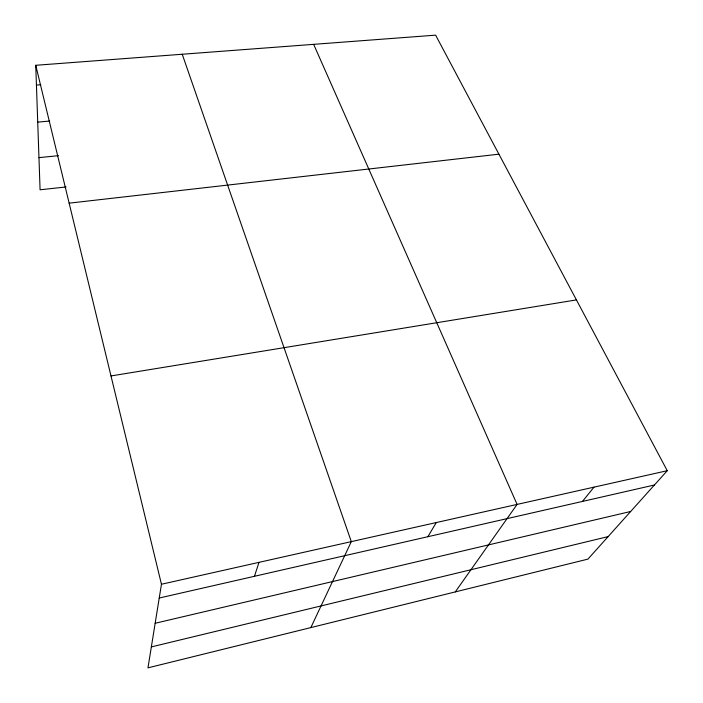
<?xml version="1.0" encoding="UTF-8"?>
<svg xmlns="http://www.w3.org/2000/svg" width="703" height="703" viewBox="0 0 703 703"><rect width="100%" height="100%" fill="white"/><g stroke="black" fill="none" stroke-linecap="round" stroke-linejoin="round"><path stroke-width="1.05" d="M35.748 65.291L161.453 584.255L147.973 667.85L587.928 559.122L667.252 470.702L435.614 35.15L35.748 65.291L40.08 189.792L66.091 186.954M254.451 576.293L258.994 562.356M310.849 627.594L351.307 541.626L182.235 54.245M427.872 536.705L436.299 522.549M455.289 591.9L517.092 504.411L313.652 44.342M582.471 501.424L593.982 487.153M151.347 646.909L608.121 536.609M155.161 623.271L630.661 511.485M159.23 598.025L654.431 485M161.453 584.255L667.252 470.702M110.995 375.947L576.416 299.909M69.14 203.167L498.919 154.177M38.964 157.639L58.49 155.671M37.725 122.129L49.702 121.039M36.433 85.098L40.748 84.747"/></g></svg>
